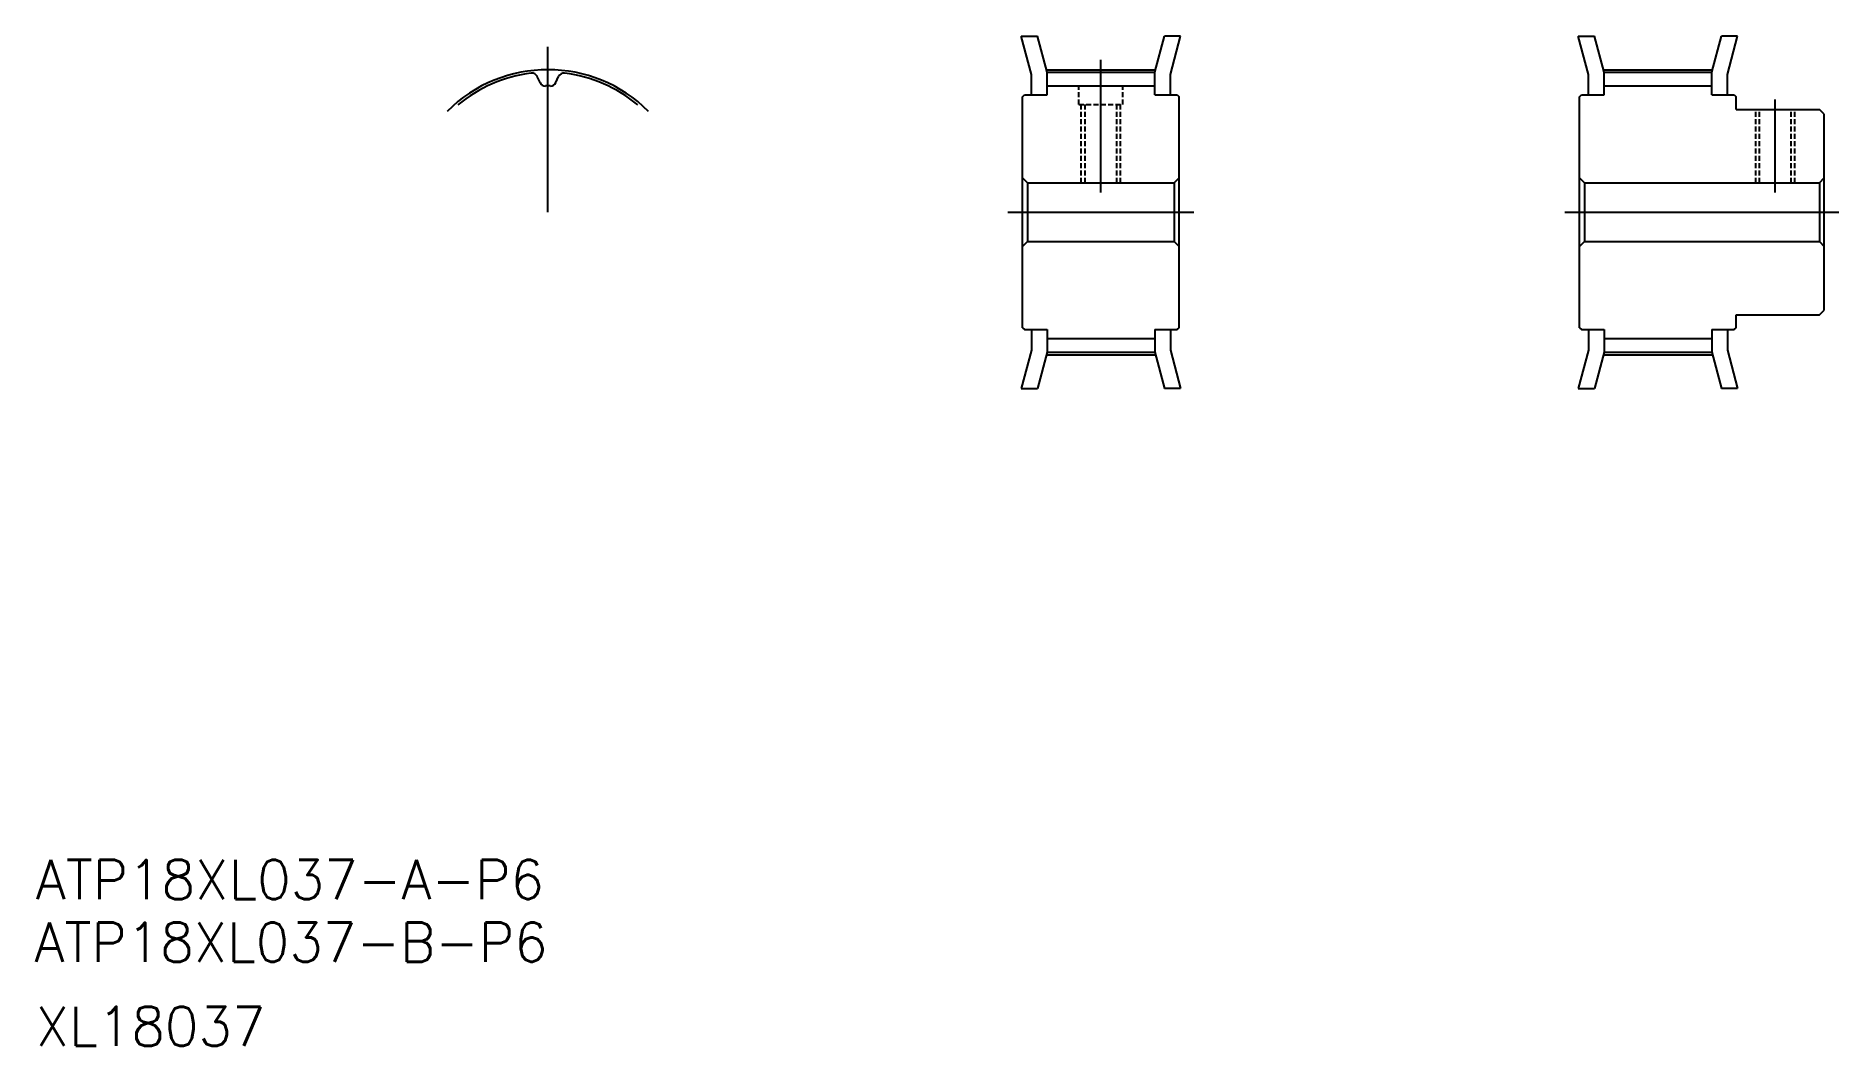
# Model space of a CAD drawing. Extents: x 10 to 194, y 10 to 113.
import ezdxf

# ---------------------------------------------------------------- set-up
doc = ezdxf.new("R2010")
doc.units = 0
doc.linetypes.add('CENTER', pattern=[50.8, 31.75, -6.35, 6.35, -6.35])
doc.linetypes.add('DASHED', pattern=[0.75, 0.5, -0.25])
doc.layers.get('0').update_dxf_attribs({"linetype": 'CONTINUOUS'})
doc.layers.add('CENTER', color=1, linetype='CENTER')
doc.styles.get("Standard").update_dxf_attribs({"font": 'txt', "bigfont": 'BIGFONT'})

msp = doc.modelspace()

# ---------------------------------------------------------------- linework, layer by layer
at = {"color": 7, "linetype": 'CONTINUOUS'}
for p, q in [((110.71, 113.19), (112.36, 113.19)), ((111.75, 109.27), (110.71, 113.19)), ((113.35, 109.49), (112.36, 113.19)), ((124.35, 109.49), (125.35, 113.19)), ((127, 113.19), (125.35, 113.19)), ((125.95, 109.27), (127, 113.19)), ((167.63, 113.19), (169.28, 113.19)), ((168.67, 109.27), (167.63, 113.19)), ((170.27, 109.49), (169.28, 113.19)), ((181.27, 109.49), (182.27, 113.19)), ((183.92, 113.19), (182.27, 113.19)), ((182.87, 109.27), (183.92, 113.19)), ((61.54, 108.44), (61.26, 109.04)), ((63.15, 108.44), (63.43, 109.04)), ((111.75, 107.19), (111.75, 109.27)), ((113.35, 109.49), (124.35, 109.49)), ((113.35, 107.19), (113.35, 109.49)), ((124.35, 107.19), (124.35, 109.49)), ((125.95, 107.19), (125.95, 109.27)), ((168.67, 107.19), (168.67, 109.27)), ((170.27, 109.49), (181.27, 109.49)), ((170.27, 107.19), (170.27, 109.49)), ((181.27, 107.19), (181.27, 109.49)), ((182.87, 107.19), (182.87, 109.27)), ((110.85, 106.99), (111.05, 107.19)), ((110.85, 83.39), (110.85, 106.99)), ((111.05, 107.19), (113.35, 107.19)), ((113.35, 108.09), (124.35, 108.09)), ((124.35, 107.19), (126.65, 107.19)), ((126.65, 107.19), (126.85, 106.99)), ((126.85, 83.39), (126.85, 106.99)), ((167.77, 106.99), (167.97, 107.19)), ((167.77, 83.39), (167.77, 106.99)), ((167.97, 107.19), (170.27, 107.19)), ((170.27, 108.09), (181.27, 108.09)), ((181.27, 107.19), (183.57, 107.19)), ((183.57, 107.19), (183.77, 106.99)), ((183.77, 105.69), (183.77, 106.99)), ((183.77, 105.69), (183.77, 106.99)), ((183.77, 105.69), (192.27, 105.69)), ((192.77, 105.19), (192.27, 105.69)), ((192.77, 85.19), (192.77, 105.19)), ((110.85, 98.69), (111.35, 98.19)), ((111.35, 98.19), (126.35, 98.19)), ((111.35, 98.19), (111.35, 92.19)), ((126.85, 98.69), (126.35, 98.19)), ((126.35, 98.19), (126.35, 92.19)), ((167.77, 98.69), (168.27, 98.19)), ((168.27, 98.19), (192.27, 98.19)), ((168.27, 98.19), (168.27, 92.19)), ((192.27, 98.19), (192.77, 98.69)), ((192.27, 98.19), (192.27, 92.19)), ((110.85, 91.69), (111.35, 92.19)), ((111.35, 92.19), (126.35, 92.19)), ((126.85, 91.69), (126.35, 92.19)), ((167.77, 91.69), (168.27, 92.19)), ((168.27, 92.19), (192.27, 92.19)), ((192.27, 92.19), (192.77, 91.69)), ((192.27, 84.69), (192.77, 85.19)), ((110.85, 83.39), (111.05, 83.19)), ((111.05, 83.19), (113.35, 83.19)), ((111.75, 83.19), (111.75, 81.1)), ((113.35, 83.19), (113.35, 80.89)), ((124.35, 83.19), (126.65, 83.19)), ((124.35, 83.19), (124.35, 80.89)), ((125.95, 83.19), (125.95, 81.1)), ((126.65, 83.19), (126.85, 83.39)), ((167.77, 83.39), (167.97, 83.19)), ((167.97, 83.19), (170.27, 83.19)), ((168.67, 83.19), (168.67, 81.1)), ((170.27, 83.19), (170.27, 80.89)), ((181.27, 83.19), (183.57, 83.19)), ((181.27, 83.19), (181.27, 80.89)), ((182.87, 83.19), (182.87, 81.1)), ((183.57, 83.19), (183.77, 83.39)), ((183.77, 84.69), (192.27, 84.69)), ((183.77, 83.39), (183.77, 84.69)), ((111.75, 81.1), (110.71, 77.19)), ((113.35, 82.29), (124.35, 82.29)), ((125.95, 81.1), (127, 77.19)), ((168.67, 81.1), (167.63, 77.19)), ((170.27, 82.29), (181.27, 82.29)), ((182.87, 81.1), (183.92, 77.19)), ((113.35, 80.89), (112.36, 77.19)), ((113.35, 80.89), (124.35, 80.89)), ((124.35, 80.89), (125.35, 77.19)), ((170.27, 80.89), (169.28, 77.19)), ((170.27, 80.89), (181.27, 80.89)), ((181.27, 80.89), (182.27, 77.19)), ((110.71, 77.19), (112.36, 77.19)), ((127, 77.19), (125.35, 77.19)), ((167.63, 77.19), (169.28, 77.19)), ((183.92, 77.19), (182.27, 77.19))]:
    msp.add_line(p, q, dxfattribs=at)
at = {"color": 3, "linetype": 'DASHED'}
for p, q in [((116.6, 106.19), (116.6, 108.09)), ((121.1, 106.19), (121.1, 108.09)), ((116.6, 106.19), (121.1, 106.19)), ((116.85, 98.19), (116.85, 106.19)), ((117.23, 98.19), (117.23, 106.19)), ((120.47, 98.19), (120.47, 106.19)), ((120.85, 98.19), (120.85, 106.19)), ((185.77, 98.19), (185.77, 105.69)), ((186.15, 98.19), (186.15, 105.69)), ((189.39, 98.19), (189.39, 105.69)), ((189.77, 98.19), (189.77, 105.69))]:
    msp.add_line(p, q, dxfattribs=at)
at = {"color": 7, "linetype": 'CONTINUOUS'}
for centre, radius, start, end in [((62.34, 95.19), 14.3, 96.8714, 130), ((60.71, 108.78), 0.61, 25, 96.8714), ((63.98, 108.78), 0.61, 83.1286, 155), ((62.34, 95.19), 14.3, 50, 83.1286), ((62.09, 108.69), 0.61, 205, 271.0712), ((62.34, 95.19), 12.9, 88.9288, 91.0712), ((62.6, 108.69), 0.61, 268.9288, 335)]:
    msp.add_arc(centre, radius, start, end, dxfattribs=at)
at = {"layer": 'CENTER', "color": 1, "linetype": 'CENTER'}
for p, q in [((62.34, 95.19), (62.34, 112.07)), ((118.85, 97.19), (118.85, 110.74)), ((113.35, 109.74), (124.35, 109.74)), ((170.27, 109.74), (181.27, 109.74)), ((187.77, 97.19), (187.77, 106.69)), ((109.35, 95.19), (128.35, 95.19)), ((166.27, 95.19), (194.27, 95.19)), ((113.35, 80.63), (124.35, 80.63)), ((170.27, 80.63), (181.27, 80.63))]:
    msp.add_line(p, q, dxfattribs=at)
msp.add_arc((62.34, 95.19), 14.56, 45, 135, dxfattribs=at)

# ---------------------------------------------------------------- texts
at = {"color": 7, "linetype": 'CONTINUOUS'}
for s, p in [('ATP18XL037-A-P6', (10, 25)), ('ATP18XL037-B-P6', (9.86, 18.61)), ('XL18037', (10, 10))]:
    msp.add_text(s, height=4, dxfattribs=at).set_placement(p)

doc.saveas('drawing.dxf')
